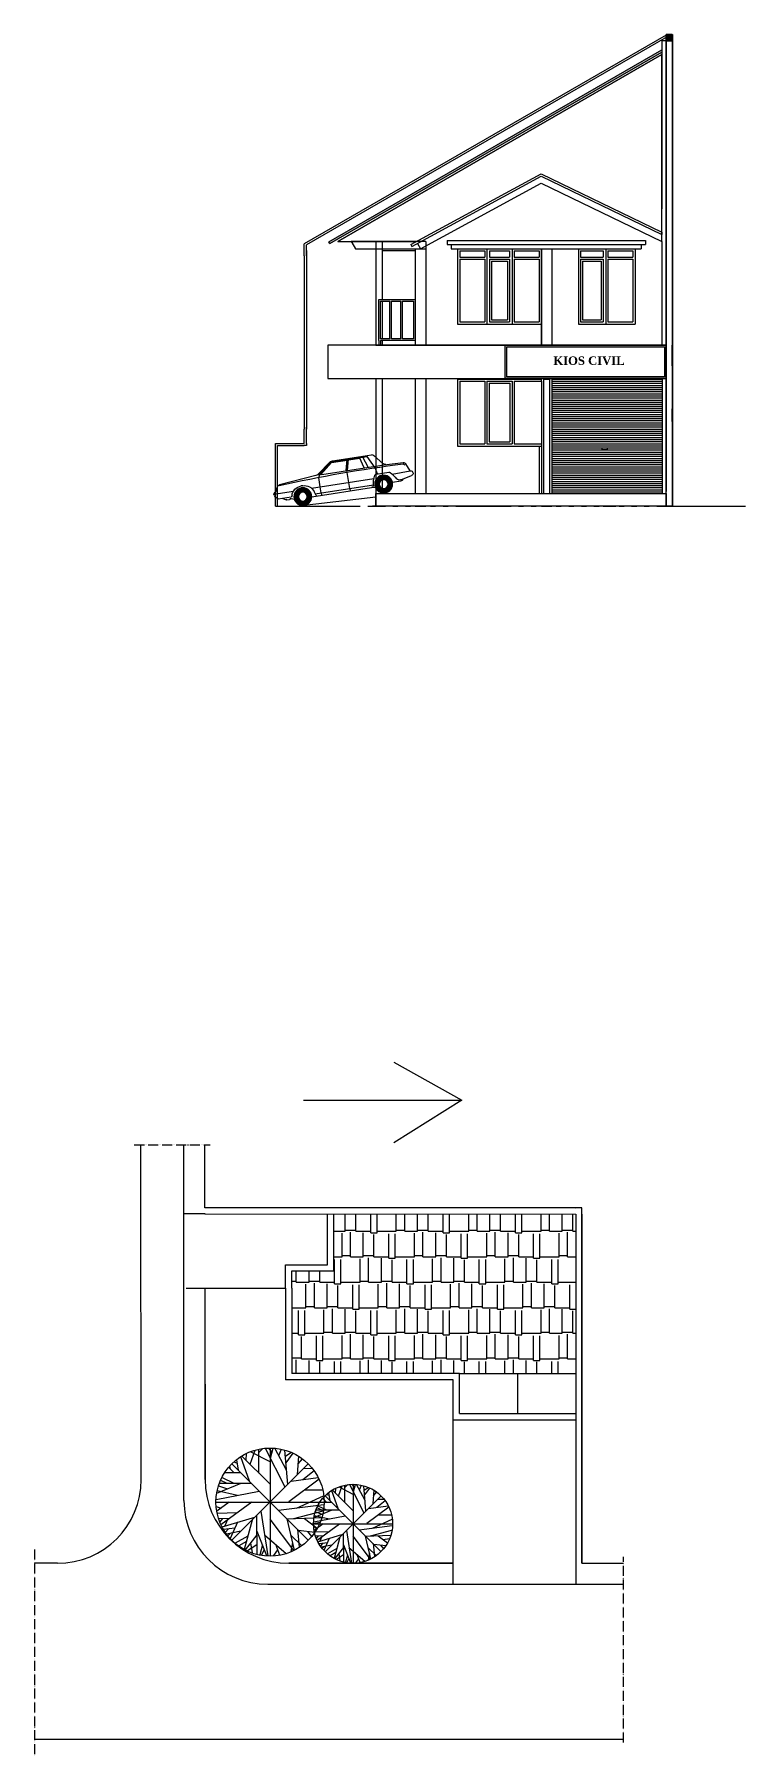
# Model space of a CAD drawing. Header units: millimetres. Extents: x -4751 to 1628, y -2424 to 6414.
# Drawn here: x -4751 to -3054, y -2323 to 1791 of the extents above; entities that cross this region are included whole.
import ezdxf

# ---------------------------------------------------------------- set-up
doc = ezdxf.new("R2010")
doc.units = ezdxf.units.MM
for name, pattern in [('ACAD_ISO03W100', [30, 12, -18]), ('ACAD_ISO04W100', [30, 24, -3, 0, -3]), ('ACAD_ISO05W100', [33, 24, -3, 0, -3, 0, -3])]:
    doc.linetypes.add(name, pattern=pattern)
for name, color, linetype in [('jalan', 1, 'Continuous'), ('mata angin', 170, 'Continuous'), ('situasi', 140, 'Continuous'), ('tampak', 10, 'Continuous')]:
    doc.layers.add(name, color=color, linetype=linetype)
doc.layers.get('0').off()
doc.styles.get("Standard").update_dxf_attribs({"font": 'arial.ttf'})

# ---------------------------------------------------------------- blocks, each defined once
blk = doc.blocks.new('Tree - deciduous plan')
for p, q in [((-22.0458, 42.0753), (-16.5881, 57.6486)), ((-12.5388, 54.9406), (-7.9613, 59.4546)), ((-12.3627, 32.1443), (-12.5388, 58.7776)), ((-5.3205, 59.6806), (16.5105, 16.7963)), ((2.426, 54.9406), (-1.4472, 59.9056)), ((0, 59.9996), (0, -60)), ((0.4894, 48.6208), (3.6584, 59.6806)), ((18.2711, 35.5298), (5.419, 59.6806)), ((9.8203, 51.5549), (12.8133, 58.5516)), ((19.6795, 19.5047), (16.3344, 57.6486)), ((-45.8134, 38.2383), (-40.5318, 33.0471)), ((-43.8768, 36.4326), (-44.405, 40.2696)), ((42, 42), (-42, -42)), ((42, -42), (-42, 42)), ((-40.1797, 44.558), (-36.4825, 43.2038)), ((-37.0107, 47.0408), (-35.25, 35.5298)), ((-32.6092, 50.4264), (-23.2782, 23.5674)), ((-31.2008, 51.1035), (-0.2149, 20.1818)), ((-26.4472, 46.5894), (-26.2712, 53.8116)), ((-21.1656, 55.8436), (-0.0388, 45.0094)), ((17.0387, 51.1035), (23.2006, 55.1666)), ((17.7429, 43.6552), (25.4894, 54.2636)), ((31.6513, 50.8778), (30.2429, 30.5643)), ((31.1232, 42.5267), (35.8767, 48.1693)), ((-32.2571, 20.6333), (-59.1937, 9.348)), ((-56.0247, 20.859), (-20.8134, 20.859)), ((-54.7923, 24.4702), (-47.75, 21.0847)), ((-53.2078, 27.4044), (-40.1797, 20.859)), ((-49.8627, 32.8214), (-32.7853, 32.8214)), ((54.3626, 25.3731), (20.9119, 0.3198)), ((23.3767, 23.3417), (53.3063, 27.4044)), ((36.2288, 25.1474), (48.9049, 35.0784)), ((37.1091, 37.1098), (46.6161, 37.5612)), ((-59.7219, 2.8025), (-12.0106, 12.0565)), ((-58.6656, 12.7336), (-35.9543, 7.5424)), ((-57.081, 17.9248), (-47.0458, 14.7649)), ((-54.6162, -24.7335), (-20.2853, 0.0941)), ((29.3626, -6.6771), (59.4682, 7.091)), ((38.5175, 13.4107), (58.2359, 13.6364)), ((-60, 0), (60, 0)), ((-59.7219, -4.8714), (-54.2641, -6.6771)), ((-45.2853, -0.1316), (-59.0177, -10.0627)), ((-58.4895, -12.3197), (-36.4825, -11.6426)), ((-57.081, -18.4138), (-45.2853, -17.9624)), ((-52.6797, -18.188), (-55.4966, -22.0251)), ((-53.2078, -27.442), (-16.7641, -16.6081)), ((-14.8275, -15.0282), (-14.6515, -57.6865)), ((-10.074, -10.0627), (-2.5036, -59.7178)), ((-0.0388, -19.0909), (25.8415, -53.8495)), ((9.2922, -9.1598), (59.6443, -2.8401)), ((18.6232, -18.6394), (26.7218, -53.3981)), ((18.7992, -18.6394), (57.3556, -17.2853)), ((26.3697, -18.4138), (58.9401, -9.8369)), ((38.1654, -18.188), (52.426, -29.0219)), ((-38.9472, -29.0219), (-51.4472, -30.6018)), ((-47.2219, -19.3166), (-50.2148, -26.3135)), ((-46.5177, -30.1504), (-49.5106, -33.536)), ((-32.4331, -32.4075), (-48.1021, -35.5674)), ((-43.7008, -34.6645), (-46.6937, -37.373)), ((-35.9543, -22.4765), (-44.0529, -40.5329)), ((-24.6867, -37.8244), (-38.7712, -45.7241)), ((-19.9331, -20.2194), (-28.5599, -52.721)), ((-14.6515, -36.2445), (-27.6797, -52.9467)), ((-14.6515, -32.1818), (-3.912, -59.4922)), ((-6.2008, -36.2445), (17.919, -57.0094)), ((22.8485, -36.4702), (35.3485, -48.4326)), ((30.419, -30.1504), (32.3556, -50.0125)), ((31.4753, -31.279), (49.6091, -33.3103)), ((41.5105, -32.6332), (46.088, -38.0501)), ((45.9119, -24.0564), (55.595, -22.2508)), ((-26.2712, -43.9185), (-34.7219, -48.6583)), ((-14.6515, -47.3041), (-25.0388, -54.3009)), ((-21.5177, -45.4984), (-19.9331, -56.1065)), ((-8.4895, -47.5298), (-11.4825, -58.5893)), ((-6.3768, -52.721), (-9.3698, -58.815)), ((8.4119, -53.1724), (3.8344, -59.4922)), ((5.9471, -46.6269), (10.5246, -58.5893)), ((24.7852, -44.8213), (23.0246, -54.978))]:
    blk.add_line(p, q)
blk.add_circle((0, 0), 60)
blk = doc.blocks.new('Car - sedan  side')
at = {"linetype": 'Continuous'}
for p, q in [((-139.5, 36), (-129.6, 47.9)), ((-128.6, 32.6), (-121.2, 48)), ((-77.8, 49.3), (-126.6, 49.3)), ((-74.7, 48), (-121.2, 48)), ((-120.3, 34.7), (-115.7, 48)), ((-115.4, 34.7), (-111.7, 48)), ((-97.5, 47.3), (-111.9, 47.3)), ((-94.4, 34.7), (-97.7, 48)), ((-93.7, 34.7), (-97, 48)), ((-93, 34.7), (-96.3, 48)), ((-76.3, 47.3), (-96.2, 47.3)), ((-61.1, 34.7), (-76.3, 47.3)), ((-60, 34.6), (-76.1, 48)), ((-56.9, 35.1), (-75.5, 48.6)), ((-58.5, 34.9), (-75, 48)), ((-148.3, 21.7), (-171.1, 22.3)), ((-170.9, 22.3), (-166.8, 31.6)), ((-164.6, 31.6), (-165.5, 30.4)), ((-140.2, 34.7), (-163.9, 33.6)), ((-128.8, 24.6), (-144.8, 24.6)), ((-62.3, 34.7), (-140.2, 34.7)), ((-130.4, 24.6), (-128.6, 32.6)), ((-93.7, 19.6), (-93.7, 34.7)), ((-62.3, 34.7), (-60, 34.6)), ((-60, 34.6), (-58.5, 34.9)), ((-58, 31.6), (-60, 34.6)), ((-57.2, 35.4), (-58.5, 34.9)), ((-58, 19.6), (-58, 31.6)), ((-54.9, 34.4), (-8.8, 29.8)), ((-37, 24.4), (-34.9, 24.4)), ((-4.2, 24.2), (-5.4, 27.3)), ((-174, 19.5), (-174, 18.9)), ((-160.1, 13.5), (-171.8, 16.2)), ((-159.2, 12.1), (-161.1, 13.7)), ((-155, 13.5), (-160.1, 13.5)), ((-147, 11.6), (-157.7, 11.6)), ((-47.2, 19.6), (-125.2, 19.6)), ((-120.6, 9), (-125.2, 9)), ((-50.7, 12.1), (-123.3, 12.1)), ((-45.8, 9), (-120.6, 9)), ((-94.2, 9), (-94.2, 12.1)), ((-93.7, 12.1), (-93.7, 19.6)), ((-58.4, 9), (-58.4, 12.1)), ((-58, 12.1), (-58, 19.6)), ((-51.4, 9.9), (-49.7, 15.1)), ((0, 19.6), (-24.7, 19.6)), ((-20.4, 11.1), (-24.1, 9.4)), ((-4.2, 13.2), (-20.7, 13.2)), ((-18.8, 10.4), (-19.1, 10.8)), ((-14.7, 10), (-18, 10)), ((-9.5, 13.2), (-14.1, 10.2)), ((-3.2, 13.6), (-1.8, 15))]:
    blk.add_line(p, q, dxfattribs=at)
at = {"linetype": 'Continuous', "const_width": 5.49}
for points in [[(-127.8, 11, -1), (-144.3, 11, -1)], [(-26.7, 11, -1), (-43.2, 11, -1)]]:
    blk.add_lwpolyline(points, format="xyb", close=True, dxfattribs=at)
at = {"linetype": 'Continuous'}
for centre, radius in [((-136, 11), 11), ((-34.9, 11), 11), ((-136, 11), 5.51), ((-34.9, 11), 5.51)]:
    blk.add_circle(centre, radius, dxfattribs=at)
for centre, radius, start, end in [((-126.6, 45.4), 3.97, 90, 140.3029), ((-77.8, 45.4), 3.97, 54.135, 90), ((-171.2, 19.5), 2.82, 88.4193, 180), ((-163.7, 30.2), 3.38, 92.6827, 155.9736), ((-163.6, 30.9), 1.17, 91.491, 143.9553), ((-118.5, -1702.1), 1734.8, 86.347, 91.491), ((-118.1, -2.8), 38.8, 136.3964, 152.9097), ((-144.8, 22.6), 1.98, 90, 136.3964), ((-142.6, 38.5), 3.97, 272.6827, 320.3029), ((-128.8, 22.6), 1.98, 28.1371, 90), ((-157.1, 7.5), 34.1, 6.5135, 28.1371), ((-54.5, 38.3), 3.97, 234.135, 264.3123), ((-37, 11), 13.4, 90, 161.9732), ((-34.9, 11), 13.4, 13.5864, 90), ((-9.1, 25.8), 4, 21.3107, 84.3123), ((0.9, 26.2), 5.49, 201.3107, 247.7048), ((-171.2, 18.9), 2.82, 180, 257.0905), ((-157.7, 13.9), 2.32, 230.1291, 270), ((-155, 16.1), 2.62, 270, 332.9097), ((-120.6, 11.6), 2.62, 186.5135, 270), ((-52.6, 10.3), 1.24, 270, 341.9732), ((-20.7, 14.4), 1.24, 193.5864, 270), ((-19.9, 10.1), 1.06, 39.301, 113.7159), ((-18, 11.1), 1.06, 219.301, 270), ((-14.7, 11.1), 1.06, 270, 303.047), ((-4.2, 14.6), 1.46, 270, 313.7173), ((-3.8, 17.1), 2.96, 313.7173, 352.3839), ((-1.9, 19.3), 1.94, 325.3744, 67.7048), ((2.5, 16.3), 3.37, 145.3744, 172.3839)]:
    blk.add_arc(centre, radius, start, end, dxfattribs=at)
blk = doc.blocks.new('am')
at = {"layer": 'mata angin'}
for p, q in [((-1033.1, 6364.1), (-870.5, 6273.4)), ((-1248.7, 6273.4), (-870.5, 6273.4)), ((-870.5, 6273.4), (-1033.1, 6171.5))]:
    blk.add_line(p, q, dxfattribs=at)

msp = doc.modelspace()

# ---------------------------------------------------------------- hatches: boundary and pattern name
at = {"layer": 'situasi'}
h = msp.add_hatch(dxfattribs=at)
h.set_pattern_fill('AR-RSHKE', color=256, scale=0.2)
h.set_pattern_definition([(0, (-3737.355, -7590.846), (129.54, 60.96), [30.48, -25.4, 35.56, -15.24, 45.72, -20.32]), (0, (-3706.875, -7588.306), (129.54, 60.96), [25.4, -96.52, 20.32, -30.48]), (0, (-3645.915, -7594.656), (129.54, 60.96), [15.24, -157.48]), (90, (-3737.355, -7590.846), (-43.18, 60.96), [58.42, -185.42]), (90, (-3706.875, -7590.846), (-43.18, 60.96), [57.15, -186.69]), (90, (-3681.475, -7590.846), (-43.18, 60.96), [53.34, -190.5]), (90, (-3645.915, -7594.656), (-43.18, 60.96), [58.42, -185.42]), (90, (-3630.675, -7594.656), (-43.18, 60.96), [58.42, -185.42]), (90, (-3584.955, -7590.846), (-43.18, 60.96), [55.88, -187.96])])
h.paths.add_polyline_path([(-4036.528, -1026.932), (-4036.528, -1163.238), (-4136.575, -1163.238), (-4136.575, -1204.059), (-4136.566, -1407.988), (-3736.55, -1407.988), (-3458.996, -1407.989), (-3458.995, -1027.074)])
at = {"layer": 'tampak'}
h = msp.add_hatch(color=256, dxfattribs=at)
h.dxf.hatch_style = 1
h.paths.add_polyline_path([(-3230.383, 1791.014), (-3241.383, 1791.014), (-3241.383, 1776.014), (-3230.383, 1776.014)])
h.paths.add_polyline_path([(-3230.383, 1791.014), (-3230.383, 1776.014), (-3228.383, 1776.014), (-3228.383, 1791.014)])
h.paths.add_polyline_path([(-3241.383, 1791.014), (-3243.383, 1791.014), (-3243.383, 1783.692), (-3241.383, 1784.847)])
h.paths.add_polyline_path([(-3241.383, 1784.847), (-3243.383, 1783.692), (-3243.383, 1776.014), (-3241.383, 1776.014)])
h = msp.add_hatch(color=256, dxfattribs=at)
h.dxf.hatch_style = 1
h.paths.add_polyline_path([(-3253.383, 1748.833), (-3253.383, 1754.607), (-4048.524, 1295.601), (-4046.025, 1291.27)])
h = msp.add_hatch(color=256, dxfattribs=at)
h.dxf.hatch_style = 1
h.paths.add_polyline_path([(-3243.383, 1049.019), (-3253.383, 1049.019), (-3627.134, 1049.019), (-3627.134, 969.385), (-3243.383, 969.385)])
h.paths.add_polyline_path([(-3247.383, 1045.019), (-3247.383, 973.385), (-3623.134, 973.385), (-3623.134, 1045.019)], flags=16)

# ---------------------------------------------------------------- linework, layer by layer
at = {"layer": 'jalan', "linetype": 'ACAD_ISO05W100'}
for p, q in [((-4512.579, -861.734), (-4331.46, -861.547)), ((-4750.811, -1828.842), (-4750.811, -2323.289)), ((-3344.818, -2289.768), (-3344.818, -1846.237))]:
    msp.add_line(p, q, dxfattribs=at)
at = {"layer": 'jalan'}
for p, q in [((-4496.034, -1661.61), (-4496.941, -861.651)), ((-4394.034, -1711.41), (-4394.034, -861.651)), ((-4696.034, -1861.61), (-4750.811, -1861.61)), ((-4194.034, -1911.41), (-3344.818, -1911.41)), ((-4750.811, -2281.41), (-3344.818, -2281.41))]:
    msp.add_line(p, q, dxfattribs=at)
for centre, start, end in [((-4696.034, -1661.61), 270, 0), ((-4194.034, -1711.41), 180, 270)]:
    msp.add_arc(centre, 200, start, end, dxfattribs=at)
at = {"layer": 'situasi'}
for p, q in [((-4344.034, -1012.203), (-4344.034, -861.651)), ((-4343.688, -1026.851), (-4394.034, -1026.851)), ((-4344.038, -1026.857), (-3458.999, -1027.074)), ((-4344.034, -1011.857), (-3458.995, -1012.074)), ((-4051.528, -1148.238), (-4051.528, -1026.926)), ((-4036.528, -1163.238), (-4036.528, -1026.926)), ((-3458.995, -1027.099), (-3458.996, -1519.059)), ((-3443.995, -1027.099), (-3443.996, -1519.059)), ((-4151.575, -1204.059), (-4151.575, -1148.238)), ((-4151.575, -1148.238), (-4051.528, -1148.238)), ((-4136.575, -1204.059), (-4136.575, -1163.238)), ((-4136.575, -1163.238), (-4036.528, -1163.238)), ((-4388.981, -1204.07), (-4151.575, -1204.059)), ((-4343.688, -1661.412), (-4343.688, -1211.41)), ((-4151.575, -1204.059), (-4151.565, -1422.988)), ((-4136.575, -1204.059), (-4136.566, -1407.988)), ((-3458.998, -1223.066), (-3458.998, -1398.431)), ((-3443.998, -1223.066), (-3443.998, -1398.431)), ((-3751.55, -1422.988), (-4151.566, -1422.988)), ((-3736.55, -1407.988), (-4136.566, -1407.988)), ((-3751.55, -1519.056), (-3751.55, -1422.988)), ((-3736.55, -1504.058), (-3736.55, -1407.988)), ((-3736.55, -1407.988), (-3458.996, -1407.989)), ((-3597.773, -1407.988), (-3597.774, -1504.058)), ((-3751.55, -1911.407), (-3751.55, -1519.05)), ((-3751.55, -1519.058), (-3458.999, -1519.058)), ((-3736.55, -1504.058), (-3458.999, -1504.058)), ((-3458.999, -1519.058), (-3458.999, -1846.41)), ((-3458.999, -1519.058), (-3458.998, -1911.41)), ((-3443.999, -1519.058), (-3443.999, -1846.41)), ((-3443.999, -1519.058), (-3443.998, -1861.41)), ((-3751.55, -1861.412), (-4143.688, -1861.412)), ((-3444, -1861.41), (-3344.957, -1861.41))]:
    msp.add_line(p, q, dxfattribs=at)
for points in [[(-3443.998, -1861.41), (-3443.998, -1012.072), (-4344.034, -1012.203)], [(-4344.026, -1026.851), (-4344.026, -1026.857)]]:
    msp.add_lwpolyline(points, dxfattribs=at)
msp.add_lwpolyline([(-4343.932, -1204.068), (-4343.688, -1661.412, 0.41390113), (-4143.688, -1861.412), (-3751.55, -1861.411)], format="xyb", dxfattribs=at)
msp.add_arc((-4143.688, -1661.412), 200, 180, 270, dxfattribs=at)
at = {"layer": 'tampak'}
for p, q in [((-3243.383, 1789.465), (-4106.871, 1291.005)), ((-3240.884, 1785.135), (-4101.871, 1288.118)), ((-3253.383, 1776.014), (-3253.383, 1374.019)), ((-3243.383, 1776.014), (-3253.383, 1776.014)), ((-3243.383, 1791.014), (-3243.383, 1374.019)), ((-3228.383, 1791.014), (-3228.383, 664.019)), ((-3228.383, 1791.014), (-3228.383, 664.019)), ((-3228.383, 1791.014), (-3227.79, 664.019)), ((-4048.524, 1295.601), (-3253.383, 1754.607)), ((-4046.025, 1291.27), (-3253.383, 1748.833)), ((-4026.669, 1296.671), (-3253.383, 1743.127)), ((-3852.336, 1289.06), (-3541.336, 1458.175)), ((-3849.946, 1284.668), (-3541.336, 1452.621)), ((-3541.336, 1458.175), (-3253.383, 1318.888)), ((-3541.336, 1452.621), (-3253.383, 1313.333)), ((-3829.601, 1278.663), (-3541.336, 1435.543)), ((-3541.336, 1435.543), (-3253.383, 1296.671)), ((-3243.383, 1374.019), (-3243.383, 699.019)), ((-4106.871, 1261.919), (-4106.871, 1291.005)), ((-4101.871, 1261.919), (-4101.871, 1288.118)), ((-4046.025, 1291.27), (-4048.524, 1295.601)), ((-3993.375, 1293.953), (-3984.572, 1278.663)), ((-3984.572, 1278.663), (-3816.896, 1278.663)), ((-3935.925, 1296.671), (-3935.925, 1049.019)), ((-3920.925, 1296.671), (-3920.925, 1172.845)), ((-3852.336, 1289.06), (-3849.946, 1284.668)), ((-3841.896, 1296.671), (-3841.896, 1296.665)), ((-3841.896, 1278.663), (-3841.896, 1049.019)), ((-3836.771, 1291.838), (-3829.601, 1278.663)), ((-3816.896, 1296.671), (-3816.896, 1049.019)), ((-3765.86, 1298.84), (-3292.4, 1298.84)), ((-3765.86, 1298.84), (-3765.86, 1288.84)), ((-3765.86, 1288.84), (-3292.4, 1288.84)), ((-3755.86, 1288.84), (-3755.859, 1278.84)), ((-3755.859, 1278.84), (-3541.326, 1278.842)), ((-3740.859, 1278.84), (-3740.859, 1099.126)), ((-3675.859, 1278.841), (-3675.859, 1278.84)), ((-3670.859, 1278.841), (-3670.859, 1278.84)), ((-3670.859, 1278.84), (-3670.859, 1099.126)), ((-3664.859, 1278.841), (-3664.859, 1278.84)), ((-3616.859, 1278.841), (-3616.859, 1278.84)), ((-3610.859, 1278.841), (-3610.859, 1278.84)), ((-3610.859, 1278.84), (-3610.859, 1099.126)), ((-3605.859, 1278.841), (-3605.859, 1278.84)), ((-3545.859, 1278.842), (-3545.859, 1278.84)), ((-3541.336, 1278.835), (-3541.206, 1049.005)), ((-3541.326, 1278.842), (-3302.4, 1278.84)), ((-3540.828, 1278.842), (-3540.828, 1049.019)), ((-3516.336, 1278.849), (-3516.206, 1049.02)), ((-3515.828, 1278.788), (-3515.828, 1049.019)), ((-3452.4, 1278.84), (-3452.4, 1099.126)), ((-3387.4, 1278.84), (-3387.4, 1099.126)), ((-3317.4, 1278.84), (-3317.4, 1099.126)), ((-3302.4, 1288.84), (-3302.4, 1278.84)), ((-3292.4, 1298.84), (-3292.4, 1288.84)), ((-3253.383, 1296.673), (-3253.383, 1049.019)), ((-4106.871, 1261.919), (-4106.871, 848.362)), ((-4101.871, 1275.019), (-4101.871, 848.362)), ((-3841.896, 1273.84), (-3920.925, 1273.84)), ((-3735.859, 1273.946), (-3675.859, 1273.946)), ((-3735.859, 1273.946), (-3735.859, 1258.84)), ((-3735.859, 1258.84), (-3675.859, 1258.84)), ((-3735.859, 1254.126), (-3675.859, 1254.126)), ((-3735.859, 1254.126), (-3735.859, 1104.126)), ((-3675.859, 1273.946), (-3675.859, 1258.84)), ((-3675.859, 1254.126), (-3675.859, 1104.126)), ((-3664.859, 1273.946), (-3616.859, 1273.946)), ((-3664.859, 1273.946), (-3664.859, 1258.84)), ((-3664.859, 1258.84), (-3616.859, 1258.84)), ((-3664.859, 1254.126), (-3664.859, 1104.126)), ((-3664.859, 1254.126), (-3616.859, 1254.126)), ((-3659.859, 1249.126), (-3621.859, 1249.126)), ((-3659.859, 1249.126), (-3659.859, 1109.126)), ((-3621.859, 1249.126), (-3621.859, 1109.126)), ((-3616.859, 1273.946), (-3616.859, 1258.84)), ((-3616.859, 1254.126), (-3616.859, 1104.126)), ((-3605.859, 1273.946), (-3545.859, 1273.946)), ((-3605.859, 1273.946), (-3605.859, 1258.84)), ((-3605.859, 1258.84), (-3545.859, 1258.84)), ((-3605.859, 1254.126), (-3605.859, 1104.126)), ((-3605.859, 1254.126), (-3545.859, 1254.126)), ((-3545.859, 1273.946), (-3545.859, 1258.84)), ((-3545.859, 1254.126), (-3545.859, 1104.126)), ((-3447.4, 1273.946), (-3393.4, 1273.946)), ((-3447.4, 1273.946), (-3447.4, 1258.84)), ((-3447.4, 1258.84), (-3393.4, 1258.84)), ((-3447.4, 1254.126), (-3393.4, 1254.126)), ((-3447.4, 1254.126), (-3447.4, 1104.126)), ((-3442.4, 1249.126), (-3398.4, 1249.126)), ((-3442.4, 1249.126), (-3442.4, 1109.126)), ((-3398.4, 1249.126), (-3398.4, 1109.126)), ((-3393.4, 1273.946), (-3393.4, 1258.84)), ((-3393.4, 1254.126), (-3393.4, 1104.126)), ((-3382.4, 1273.946), (-3322.4, 1273.946)), ((-3382.4, 1273.946), (-3382.4, 1258.84)), ((-3382.4, 1258.84), (-3322.4, 1258.84)), ((-3382.4, 1254.126), (-3382.4, 1104.126)), ((-3382.4, 1254.126), (-3322.4, 1254.126)), ((-3322.4, 1273.946), (-3322.4, 1258.84)), ((-3322.4, 1254.126), (-3322.4, 1104.126)), ((-3924.53, 1153.961), (-3902.53, 1153.961)), ((-3924.53, 1063.437), (-3924.53, 1153.961)), ((-3920.925, 1172.845), (-3920.925, 1157.961)), ((-3920.925, 1153.961), (-3920.925, 1063.437)), ((-3902.53, 1063.437), (-3902.53, 1153.961)), ((-3898.53, 1063.437), (-3898.53, 1153.961)), ((-3898.53, 1153.961), (-3876.53, 1153.961)), ((-3876.53, 1063.437), (-3876.53, 1153.961)), ((-3872.53, 1063.437), (-3872.53, 1153.961)), ((-3872.53, 1153.961), (-3845.896, 1153.961)), ((-3845.896, 1153.961), (-3845.896, 1063.437)), ((-3740.859, 1099.126), (-3540.828, 1099.126)), ((-3735.859, 1104.126), (-3675.859, 1104.126)), ((-3664.859, 1104.126), (-3616.859, 1104.126)), ((-3659.859, 1109.126), (-3621.859, 1109.126)), ((-3605.859, 1104.126), (-3545.859, 1104.126)), ((-3541.235, 1104.126), (-3540.828, 1104.126)), ((-3516.235, 1104.126), (-3515.828, 1104.126)), ((-3516.232, 1099.126), (-3515.828, 1099.126)), ((-3452.4, 1099.126), (-3317.4, 1099.126)), ((-3447.4, 1104.126), (-3393.4, 1104.126)), ((-3442.4, 1109.126), (-3398.4, 1109.126)), ((-3382.4, 1104.126), (-3322.4, 1104.126)), ((-3935.925, 1049.019), (-3243.383, 1049.019)), ((-3928.53, 1059.437), (-3928.53, 1049.019)), ((-3902.53, 1063.437), (-3924.53, 1063.437)), ((-3924.53, 1059.437), (-3924.53, 1049.019)), ((-3920.925, 1059.437), (-3920.925, 1049.019)), ((-3876.53, 1063.437), (-3898.53, 1063.437)), ((-3845.896, 1063.437), (-3872.53, 1063.437)), ((-3627.134, 969.385), (-3627.134, 1049.019)), ((-4050.772, 1019.019), (-4050.772, 969.385)), ((-4050.772, 969.385), (-4042.772, 969.385)), ((-3935.925, 969.385), (-3935.925, 664.019)), ((-3920.925, 969.385), (-3920.925, 694.019)), ((-3841.896, 969.385), (-3841.896, 694.019)), ((-3816.896, 969.385), (-3816.896, 694.019)), ((-3740.859, 967.342), (-3740.859, 807.573)), ((-3740.859, 967.342), (-3540.828, 967.342)), ((-3735.859, 962.573), (-3675.859, 962.573)), ((-3735.859, 962.573), (-3735.859, 812.573)), ((-3675.859, 962.573), (-3675.859, 812.573)), ((-3670.859, 962.573), (-3670.859, 812.573)), ((-3670.859, 962.573), (-3610.859, 962.573)), ((-3665.859, 957.573), (-3665.859, 817.573)), ((-3665.859, 957.573), (-3615.859, 957.573)), ((-3627.134, 969.385), (-3627.134, 967.342)), ((-3615.859, 957.573), (-3615.859, 817.573)), ((-3610.859, 962.573), (-3610.859, 812.573)), ((-3605.859, 962.573), (-3605.859, 812.573)), ((-3605.859, 962.573), (-3540.828, 962.573)), ((-3541.164, 969.385), (-3516.164, 969.385)), ((-3540.828, 962.573), (-3540.828, 967.342)), ((-3540.828, 962.573), (-3540.828, 812.573)), ((-3536.164, 967.342), (-3536.164, 694.019)), ((-3536.164, 967.342), (-3521.164, 967.342)), ((-3521.164, 967.342), (-3521.164, 694.019)), ((-3515.828, 969.385), (-3515.828, 694.019)), ((-3515.828, 967.342), (-3252.786, 967.342)), ((-3515.828, 962.573), (-3252.786, 962.573)), ((-3515.828, 957.573), (-3252.786, 957.573)), ((-3515.828, 952.573), (-3252.786, 952.573)), ((-3515.828, 947.573), (-3252.786, 947.573)), ((-3252.786, 969.385), (-3252.786, 694.019)), ((-3515.828, 942.573), (-3252.786, 942.573)), ((-3515.828, 937.573), (-3252.786, 937.573)), ((-3515.828, 932.573), (-3252.786, 932.573)), ((-3515.828, 927.573), (-3252.786, 927.573)), ((-3515.828, 922.573), (-3252.786, 922.573)), ((-3515.828, 917.573), (-3252.786, 917.573)), ((-3515.828, 912.573), (-3252.786, 912.573)), ((-3515.828, 907.573), (-3252.786, 907.573)), ((-3515.828, 902.573), (-3252.786, 902.573)), ((-3515.828, 898.296), (-3252.786, 898.296)), ((-3515.828, 893.296), (-3252.786, 893.296)), ((-3515.828, 888.296), (-3252.786, 888.296)), ((-3515.828, 883.296), (-3252.786, 883.296)), ((-3515.828, 878.296), (-3252.786, 878.296)), ((-3515.828, 873.296), (-3252.786, 873.296)), ((-3515.828, 868.296), (-3252.786, 868.296)), ((-4106.871, 814.019), (-4106.871, 848.362)), ((-4101.871, 814.019), (-4101.871, 852.632)), ((-3515.828, 863.296), (-3252.786, 863.296)), ((-3515.828, 858.296), (-3252.786, 858.296)), ((-3515.828, 853.296), (-3252.786, 853.296)), ((-3515.828, 848.296), (-3252.786, 848.296)), ((-3515.828, 843.296), (-3252.786, 843.296)), ((-3515.828, 838.296), (-3252.786, 838.296)), ((-3515.828, 833.296), (-3252.786, 833.296)), ((-3515.828, 828.296), (-3252.786, 828.296)), ((-3515.828, 823.296), (-3252.786, 823.296)), ((-4175.919, 664.019), (-4175.919, 814.019)), ((-4175.919, 814.019), (-4106.871, 814.019)), ((-4170.919, 664.019), (-4170.919, 809.019)), ((-4170.919, 809.019), (-4106.871, 809.019)), ((-4101.871, 809.019), (-4106.871, 809.019)), ((-4101.871, 814.019), (-4101.871, 809.019)), ((-3740.859, 807.573), (-3540.828, 807.573)), ((-3735.859, 812.573), (-3675.859, 812.573)), ((-3670.859, 812.573), (-3610.859, 812.573)), ((-3665.859, 817.573), (-3615.859, 817.573)), ((-3605.859, 812.573), (-3540.828, 812.573)), ((-3545.859, 807.573), (-3545.859, 694.019)), ((-3540.828, 812.573), (-3540.828, 694.019)), ((-3516.081, 812.573), (-3515.828, 812.573)), ((-3516.078, 807.573), (-3515.828, 807.573)), ((-3515.828, 818.296), (-3252.786, 818.296)), ((-3515.828, 813.296), (-3252.786, 813.296)), ((-3515.828, 808.296), (-3252.786, 808.296)), ((-3515.828, 803.296), (-3252.786, 803.296)), ((-3515.828, 798.296), (-3252.786, 798.296)), ((-3515.828, 793.296), (-3252.786, 793.296)), ((-3515.828, 788.296), (-3252.786, 788.296)), ((-3515.828, 783.296), (-3252.786, 783.296)), ((-3515.828, 778.296), (-3252.786, 778.296)), ((-3515.828, 773.296), (-3252.786, 773.296)), ((-3515.828, 768.296), (-3252.786, 768.296)), ((-3515.828, 763.296), (-3252.786, 763.296)), ((-3515.828, 758.296), (-3252.786, 758.296)), ((-3515.828, 753.296), (-3252.786, 753.296)), ((-3515.828, 748.296), (-3252.786, 748.296)), ((-3515.828, 743.296), (-3252.786, 743.296)), ((-3515.828, 738.296), (-3252.786, 738.296)), ((-3515.828, 733.296), (-3252.786, 733.296)), ((-3515.828, 728.296), (-3252.786, 728.296)), ((-3515.828, 723.296), (-3252.786, 723.296)), ((-3515.828, 723.296), (-3252.786, 723.296)), ((-3515.828, 718.296), (-3252.786, 718.296)), ((-3515.828, 713.296), (-3252.786, 713.296)), ((-3515.828, 708.296), (-3252.786, 708.296)), ((-3515.828, 703.296), (-3252.786, 703.296)), ((-4175.919, 664.019), (-3985.37, 664.019)), ((-4127.278, 664.019), (-3935.925, 686.146)), ((-3944.293, 664.019), (-3914.293, 664.019)), ((-3935.925, 694.019), (-3386.079, 694.019)), ((-3841.896, 664.019), (-3816.896, 664.019)), ((-3743.319, 664.019), (-3614.4, 664.019)), ((-3541.003, 664.019), (-3516.003, 664.019)), ((-3515.828, 698.296), (-3252.786, 698.296)), ((-3442.246, 664.019), (-3434.656, 664.019)), ((-3434.286, 662.638), (-3434.656, 664.019)), ((-3393.579, 664.019), (-3363.579, 664.019)), ((-3326.187, 664.019), (-3322.502, 664.019)), ((-3253.383, 664.019), (-3053.654, 664.019))]:
    msp.add_line(p, q, dxfattribs=at)
at = {"layer": 'tampak', "linetype": 'ACAD_ISO04W100'}
msp.add_line((-3253.383, 1318.888), (-3253.383, 1313.333), dxfattribs=at)
at = {"layer": 'tampak', "linetype": 'ACAD_ISO03W100'}
msp.add_line((-3985.37, 664.019), (-3227.79, 664.019), dxfattribs=at)
at = {"layer": 'tampak'}
for points in [[(-3243.383, 1776.014), (-3228.383, 1776.014), (-3228.383, 1791.014), (-3243.383, 1791.014)], [(-3227.79, 664.019), (-3243.383, 664.019), (-3243.383, 1791.014), (-3227.79, 1791.014)], [(-4050.772, 1049.019), (-4050.772, 969.385), (-4042.772, 969.385), (-3243.383, 969.385), (-3243.383, 1049.019), (-3253.383, 1049.019)], [(-3627.134, 1049.019), (-3243.383, 1049.019), (-3243.383, 969.385), (-3627.134, 969.385)], [(-3623.134, 1045.019), (-3247.383, 1045.019), (-3247.383, 973.385), (-3623.134, 973.385)], [(-3395.94, 803.296), (-3383.607, 803.296), (-3383.607, 798.296), (-3395.94, 798.296)], [(-3935.925, 694.019), (-3243.383, 694.019), (-3243.383, 664.019), (-3935.925, 664.019)]]:
    msp.add_lwpolyline(points, close=True, dxfattribs=at)
for points in [[(-3253.383, 1743.127), (-4026.669, 1296.671), (-3841.896, 1296.671)], [(-3253.383, 1296.671), (-3253.383, 1743.127)], [(-3816.896, 1296.671), (-3994.944, 1296.671), (-3993.375, 1293.953)], [(-3243.383, 1293.953), (-3243.383, 1296.643)], [(-3928.53, 1059.437), (-3928.53, 1157.961), (-3841.896, 1157.961), (-3841.896, 1059.437), (-3924.53, 1059.437)], [(-3920.925, 1049.019), (-3935.925, 1049.019)], [(-3816.896, 1049.019), (-3841.896, 1049.019)], [(-3243.383, 1049.019), (-3253.384, 1049.019)], [(-3228.384, 999.019), (-3228.384, 1049.019)], [(-3243.383, 999.019), (-3243.383, 999.019)], [(-3228.383, 866.519), (-3228.383, 866.519), (-3228.383, 896.519)], [(-3914.293, 664.019), (-3944.293, 664.019)], [(-3684.99, 664.019), (-3714.99, 664.019)], [(-3363.579, 664.019), (-3363.579, 664.019), (-3393.579, 664.019)]]:
    msp.add_lwpolyline(points, dxfattribs=at)

# ---------------------------------------------------------------- block references
at = {"layer": 'mata angin'}
msp.add_blockref('am', (-2859.901, -7028.258), dxfattribs=at)
at = {"layer": 'situasi'}
for p, xscale, yscale, zscale in [((-4188.582, -1715.282), 2.152479237592914, 2.152479237592914, 2.152479237592914), ((-3990.488, -1767.043), 1.572819596001689, 1.572819596001689, 1.572819596001689)]:
    msp.add_blockref('Tree - deciduous plan', p, dxfattribs=dict(at, xscale=xscale, yscale=yscale, zscale=zscale))
at = {"layer": 'tampak', "xscale": -1.930800821683931, "yscale": 1.930800821683931, "zscale": 1.930800821683931, "rotation": 8.831670529090951}
msp.add_blockref('Car - sedan  side', (-4173.628, 655.376), dxfattribs=at)

# ---------------------------------------------------------------- texts
at = {"layer": 'tampak', "insert": (-3619.946, 1021.676), "char_height": 20, "attachment_point": 1}
msp.add_mtext_dynamic_manual_height_columns('{\\fTimes New Roman|b1|i0|c0|p18;\\W7.1137;  \\W1;KIOS CIVIL}', width=375.75037, gutter_width=12.5, heights=[0], dxfattribs=at)

doc.saveas('drawing.dxf')
